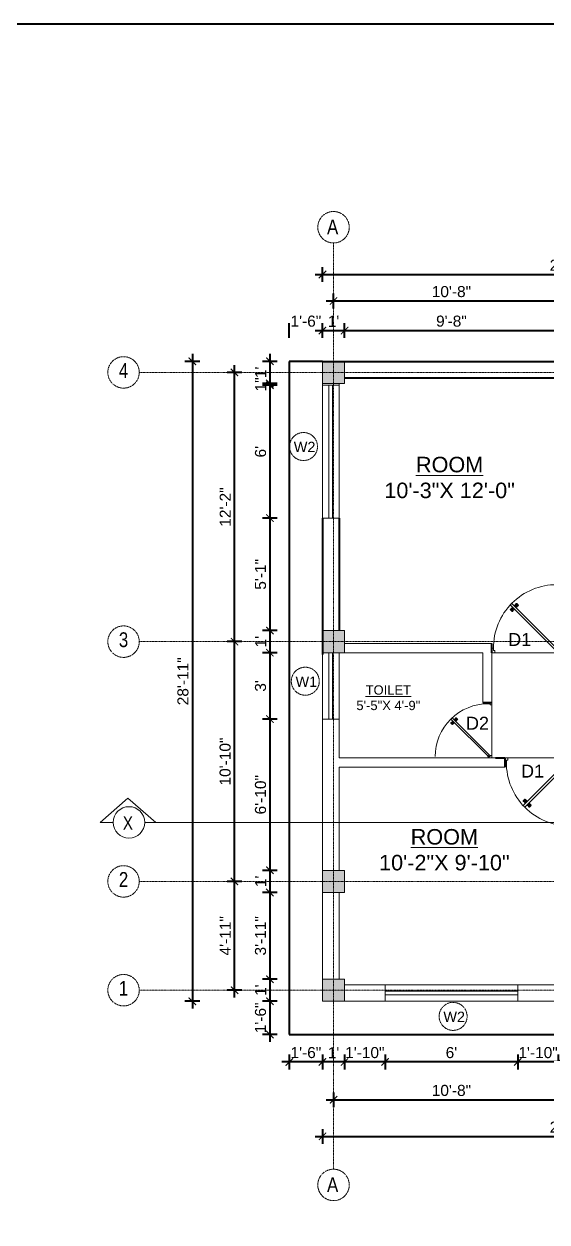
# Model space of a CAD drawing. Header units: inches. Extents: x 141029 to 166402, y -23568 to -18036.
# Drawn here: x 158229 to 158513, y -21863 to -21214 of the extents above; entities that cross this region are included whole.
import ezdxf

# ---------------------------------------------------------------- set-up
doc = ezdxf.new("R2010")
doc.units = ezdxf.units.IN
doc.header["$LTSCALE"] = 0.5
doc.header["$MEASUREMENT"] = 0
doc.header["$PDMODE"] = 66
doc.linetypes.add('CENTER', pattern=[2, 1.25, -0.25, 0.25, -0.25])
for name, color, linetype, lineweight in [('Annotate-Lite.w', 177, 'Continuous', 9), ('Annotations-Bold.w', 177, 'Continuous', 13), ('DOOR & WIN', 1, 'Continuous', 25), ('PUERTAS', 7, 'Continuous', 9), ('TEXT', 220, 'Continuous', 9), ('wall', 1, 'Continuous', 40)]:
    doc.layers.add(name, color=color, linetype=linetype, lineweight=lineweight)
doc.styles.add('ARAIL', font='ARIALN.TTF')
doc.styles.add('DIMTEXT', font='arial.ttf', dxfattribs={"height": 6})
doc.styles.add('gaurav', font='arial.ttf')
doc.styles.get("Standard").update_dxf_attribs({"font": 'arial.ttf'})
doc.dimstyles.new('1 by 96', dxfattribs={"dimtxt": 6, "dimasz": 4, "dimexe": 4, "dimexo": 4, "dimgap": 2, "dimtad": 1, "dimdec": 0, "dimzin": 0, "dimdsep": 46, "dimlunit": 4, "dimtxsty": 'Standard', "dimblk": 'ARCHTICK', "dimcen": 0, "dimdle": 4, "dimadec": 0, "dimazin": 0, "dimtfac": 1, "dimtdec": 0, "dimtix": 1, "dimtofl": 0, "dimtmove": 1, "dimatfit": 3, "dimldrblk": 'ARCHTICK', "dimfxl": 4, "dimfxlon": 1, "dimtolj": 1, "dimtzin": 0, "dimlwd": -1, "dimlwe": -1, "dimarcsym": 0})

# ---------------------------------------------------------------- blocks, each defined once
blk = doc.blocks.new('2ft6in')
at = {"layer": 'PUERTAS', "color": 2}
for p, q in [((0.84, 2.1), (21.02, 22.28)), ((21.71, 21.6), (1.47, 1.37)), ((18.33, 21.76), (18.31, 21.77)), ((21.71, 21.6), (21.02, 22.28)), ((21.18, 18.9), (21.2, 18.89)), ((0, 2), (0, 0)), ((0.6, 2), (0, 2)), ((1.33, 0), (0, 0)), ((0.6, 1.26), (0.6, 2.04)), ((0.67, 1.26), (0.6, 1.26)), ((0.67, 1.26), (0.67, 2.01)), ((0.67, 1), (0.67, 1.26)), ((1.33, 1), (0.67, 1)), ((1.31, 1.53), (0.79, 2.06)), ((1.36, 1.58), (0.81, 2.12)), ((1.36, 1.58), (1.31, 1.53)), ((1.47, 1.37), (1.31, 1.53)), ((1.33, 0), (1.33, 1)), ((28.67, 0), (28.67, 1)), ((28.67, 1), (29.33, 1)), ((28.67, 0), (30, 0)), ((29.33, 1), (29.33, 2)), ((29.33, 2), (30, 2)), ((30, 0), (30, 2))]:
    blk.add_line(p, q, dxfattribs=at)
at = {"layer": 'PUERTAS', "color": 8}
for p, q in [((18.81, 20.78), (18.04, 21.4)), ((18.86, 20.83), (18.08, 21.46)), ((18.95, 20.92), (18.2, 21.58)), ((18.44, 21.9), (18.31, 21.77)), ((19.07, 21.03), (18.34, 21.72)), ((18.44, 21.9), (18.56, 22.02)), ((18.58, 22.01), (18.56, 22.02)), ((19.3, 21.26), (18.61, 22)), ((19.42, 21.38), (18.75, 22.14)), ((19.51, 21.48), (18.88, 22.26)), ((18.91, 20.27), (19.19, 20.69)), ((19.55, 21.53), (18.93, 22.3)), ((19.13, 20.8), (19.03, 20.9)), ((19.15, 20.82), (19.05, 20.92)), ((19.09, 20.44), (19.25, 20.76)), ((19.19, 20.87), (19.1, 20.96)), ((19.25, 20.93), (19.16, 21.02)), ((19.28, 20.63), (19.32, 20.83)), ((19.4, 21.08), (19.31, 21.17)), ((19.47, 21.15), (19.38, 21.24)), ((19.43, 20.78), (19.4, 20.9)), ((19.51, 21.19), (19.42, 21.28)), ((19.55, 20.91), (19.43, 20.94)), ((19.53, 21.21), (19.44, 21.3)), ((19.7, 21.06), (19.51, 21.01)), ((19.89, 21.24), (19.58, 21.08)), ((20.07, 21.42), (19.64, 21.15)), ((19.69, 19.49), (20.12, 19.76)), ((19.87, 19.67), (20.18, 19.83)), ((20.06, 19.85), (20.25, 19.9)), ((20.21, 20), (20.33, 19.97)), ((20.23, 19.7), (20.32, 19.61)), ((20.25, 19.72), (20.34, 19.63)), ((20.29, 19.76), (20.38, 19.67)), ((20.33, 20.13), (20.36, 20.01)), ((20.34, 19.53), (21, 18.77)), ((20.36, 19.83), (20.45, 19.74)), ((20.48, 20.28), (20.44, 20.08)), ((20.46, 19.64), (21.14, 18.91)), ((20.5, 19.98), (20.6, 19.89)), ((20.67, 20.47), (20.51, 20.15)), ((20.85, 20.64), (20.57, 20.22)), ((20.57, 20.04), (20.66, 19.95)), ((20.61, 20.09), (20.7, 19.99)), ((20.63, 20.11), (20.72, 20.01)), ((20.69, 19.87), (21.42, 19.19)), ((20.81, 19.99), (21.56, 19.33)), ((20.9, 20.08), (21.68, 19.45)), ((20.95, 20.13), (21.72, 19.51)), ((20.21, 19.38), (20.83, 18.61)), ((20.25, 19.43), (20.88, 18.65)), ((21.32, 19.01), (21.2, 18.89)), ((21.32, 19.01), (21.44, 19.14)), ((21.43, 19.15), (21.44, 19.14)), ((0, 0), (30, 0))]:
    blk.add_line(p, q, dxfattribs=at)
at = {"layer": 'PUERTAS', "color": 1}
for p, q in [((18.06, 21.44), (18.48, 21.86)), ((18.74, 20.79), (18.06, 21.34)), ((18.08, 21.51), (18.45, 21.88)), ((18.11, 21.49), (18.08, 21.51)), ((18.82, 22.25), (18.45, 21.88)), ((18.9, 22.28), (18.48, 21.86)), ((18.84, 22.23), (18.82, 22.25)), ((18.83, 20.8), (19.18, 21.15)), ((18.84, 20.21), (19.1, 20.6)), ((18.85, 20.11), (18.84, 20.12)), ((18.92, 20.89), (18.93, 20.88)), ((19.54, 21.59), (18.99, 22.27)), ((19.02, 20.88), (19.24, 21.1)), ((19.12, 20.8), (19.03, 20.89)), ((19.1, 20.7), (19.11, 20.69)), ((19.1, 20.6), (19.1, 20.6)), ((19.11, 20.79), (19.33, 21.01)), ((19.54, 21.5), (19.18, 21.15)), ((19.45, 21.31), (19.24, 21.1)), ((19.55, 21.22), (19.33, 21.01)), ((19.45, 21.41), (19.45, 21.41)), ((19.54, 21.22), (19.45, 21.31)), ((19.64, 21.23), (19.64, 21.23)), ((19.64, 19.42), (20.02, 19.67)), ((19.74, 21.24), (19.73, 21.23)), ((20.12, 21.49), (19.74, 21.24)), ((20.02, 19.67), (20.03, 19.68)), ((20.12, 19.68), (20.12, 19.68)), ((20.21, 19.69), (20.43, 19.9)), ((20.22, 21.48), (20.22, 21.49)), ((20.22, 19.41), (20.57, 19.76)), ((20.22, 19.69), (20.31, 19.6)), ((20.31, 19.6), (20.52, 19.81)), ((20.31, 19.5), (20.31, 19.5)), ((20.65, 20.12), (20.43, 19.9)), ((20.74, 20.03), (20.52, 19.81)), ((20.93, 20.11), (20.57, 19.76)), ((20.64, 20.11), (20.73, 20.02)), ((20.66, 20.31), (20.65, 20.31)), ((20.65, 20.21), (20.65, 20.22)), ((20.91, 20.7), (20.66, 20.31)), ((20.84, 20.02), (20.83, 20.03)), ((20.91, 20.8), (20.91, 20.79)), ((21.02, 20.12), (21.7, 19.57)), ((19.53, 19.43), (19.54, 19.42)), ((20.22, 19.32), (20.76, 18.64)), ((20.86, 18.63), (21.28, 19.05)), ((20.91, 18.68), (20.94, 18.66)), ((20.94, 18.66), (21.31, 19.03)), ((21.7, 19.47), (21.28, 19.05)), ((21.67, 19.4), (21.31, 19.03)), ((21.65, 19.42), (21.67, 19.4))]:
    blk.add_line(p, q, dxfattribs=at)
at = {"layer": 'PUERTAS', "color": 2}
for radius in [0.129, 0.0627]:
    blk.add_circle((0.68, 2.14), radius, dxfattribs=at)
at = {"layer": 'PUERTAS', "color": 8}
blk.add_arc((0.68, 2.14), 28.65, 359.72845, 90.03333, dxfattribs=at)
at = {"layer": 'PUERTAS', "color": 1}
for centre, start, end in [((18.78, 20.84), 231.07637, 315), ((18.89, 20.16), 135, 225), ((18.94, 22.23), 38.92363, 135), ((18.97, 20.93), 225, 315), ((19.16, 20.74), 135, 219.74275), ((19.06, 20.65), 315, 39.74275), ((19.4, 21.36), 315, 45), ((19.49, 21.55), 315, 38.92363), ((19.6, 21.18), 50.25725, 135), ((19.68, 21.28), 230.25725, 315), ((20.07, 19.63), 50.25725, 135), ((20.17, 21.44), 45, 135), ((20.16, 19.73), 230.25725, 315), ((20.35, 19.55), 135, 225), ((20.7, 20.26), 135, 219.74275), ((20.6, 20.17), 315, 39.74275), ((20.78, 19.98), 45, 135), ((20.87, 20.75), 315, 45), ((20.98, 20.07), 51.07637, 135), ((21.65, 19.52), 315, 51.07637), ((19.59, 19.47), 225, 315), ((20.27, 19.36), 135, 218.92363), ((20.82, 18.68), 218.92363, 315)]:
    blk.add_arc(centre, 0.0667, start, end, dxfattribs=at)
blk = doc.blocks.new('*U216')
at = {"color": 3}
blk.add_blockref('2ft6in', (0, 0), dxfattribs=at)
blk = doc.blocks.new('3ft')
at = {"layer": 'PUERTAS', "color": 6}
for p, q in [((1.01, 2.52), (25.23, 26.74)), ((26.05, 25.92), (25.23, 26.74)), ((26.05, 25.92), (1.77, 1.64)), ((0, 2.4), (0, 0)), ((0.72, 2.4), (0, 2.4)), ((1.6, 0), (0, 0)), ((0.72, 1.52), (0.72, 2.44)), ((0.8, 1.52), (0.72, 1.52)), ((0.8, 1.52), (0.8, 2.41)), ((0.8, 1.2), (0.8, 1.52)), ((1.6, 1.2), (0.8, 1.2)), ((1.57, 1.84), (0.94, 2.47)), ((1.63, 1.89), (0.97, 2.55)), ((1.63, 1.89), (1.57, 1.84)), ((1.77, 1.64), (1.57, 1.84)), ((1.6, 0), (1.6, 1.2)), ((34.4, 0), (34.4, 1.2)), ((34.4, 1.2), (35.2, 1.2)), ((34.4, 0), (36, 0)), ((35.2, 1.2), (35.2, 2.4)), ((35.2, 2.4), (36, 2.4)), ((36, 0), (36, 2.4))]:
    blk.add_line(p, q, dxfattribs=at)
at = {"layer": 'PUERTAS', "color": 1}
for p, q in [((21.67, 25.73), (22.17, 26.23)), ((21.7, 25.82), (22.14, 26.26)), ((22.58, 26.7), (22.14, 26.26)), ((22.67, 26.73), (22.17, 26.23)), ((22.61, 26.67), (22.58, 26.7)), ((23.45, 25.91), (22.79, 26.73)), ((22.49, 24.95), (21.67, 25.61)), ((21.73, 25.79), (21.7, 25.82)), ((22.6, 24.96), (23.02, 25.38)), ((22.61, 24.25), (22.92, 24.72)), ((22.62, 24.13), (22.61, 24.14)), ((22.7, 25.07), (22.71, 25.06)), ((22.82, 25.06), (23.08, 25.32)), ((22.94, 24.95), (22.83, 25.07)), ((22.92, 24.72), (22.92, 24.72)), ((22.93, 24.94), (23.19, 25.21)), ((22.93, 24.84), (22.93, 24.83)), ((23.44, 25.81), (23.02, 25.38)), ((23.34, 25.58), (23.08, 25.32)), ((23.46, 25.47), (23.19, 25.21)), ((23.33, 25.7), (23.34, 25.69)), ((23.45, 25.46), (23.33, 25.57)), ((23.44, 23.31), (23.45, 23.3)), ((23.56, 23.3), (24.03, 23.61)), ((23.57, 25.47), (23.57, 25.47)), ((24.15, 25.79), (23.68, 25.48)), ((23.68, 25.48), (23.68, 25.48)), ((24.03, 23.61), (24.03, 23.62)), ((24.14, 23.62), (24.14, 23.62)), ((24.25, 23.62), (24.51, 23.89)), ((24.27, 25.78), (24.26, 25.79)), ((24.26, 23.29), (24.69, 23.71)), ((24.26, 23.63), (24.37, 23.52)), ((24.26, 23.18), (24.92, 22.37)), ((24.37, 23.52), (24.63, 23.77)), ((24.37, 23.4), (24.37, 23.4)), ((24.78, 24.15), (24.51, 23.89)), ((24.89, 24.03), (24.63, 23.77)), ((25.11, 24.14), (24.69, 23.71)), ((24.77, 24.14), (24.88, 24.03)), ((24.79, 24.38), (24.78, 24.37)), ((24.78, 24.26), (24.78, 24.26)), ((25.1, 24.84), (24.79, 24.38)), ((25, 24.03), (25, 24.03)), ((25.04, 22.36), (25.54, 22.86)), ((25.09, 24.96), (25.1, 24.95)), ((25.1, 22.42), (25.13, 22.39)), ((25.13, 22.39), (25.57, 22.83)), ((25.22, 24.14), (26.03, 23.48)), ((26.04, 23.37), (25.54, 22.86)), ((26.01, 23.27), (25.57, 22.83)), ((25.98, 23.3), (26.01, 23.27))]:
    blk.add_line(p, q, dxfattribs=at)
at = {"layer": 'PUERTAS', "color": 8}
for p, q in [((22.13, 26.28), (21.98, 26.13)), ((22.88, 25.24), (22.01, 26.06)), ((22.13, 26.28), (22.27, 26.42)), ((22.29, 26.41), (22.27, 26.42)), ((23.16, 25.52), (22.34, 26.39)), ((23.3, 25.66), (22.5, 26.56)), ((23.41, 25.77), (22.65, 26.71)), ((23.46, 25.83), (22.72, 26.75)), ((22.57, 24.94), (21.65, 25.68)), ((22.63, 24.99), (21.69, 25.75)), ((22.74, 25.1), (21.84, 25.9)), ((22.69, 24.32), (23.02, 24.83)), ((22.95, 24.96), (22.84, 25.07)), ((22.98, 24.99), (22.86, 25.1)), ((23.03, 25.04), (22.91, 25.15)), ((22.91, 24.53), (23.1, 24.91)), ((23.11, 25.12), (22.99, 25.23)), ((23.13, 24.76), (23.18, 24.99)), ((23.28, 25.3), (23.17, 25.41)), ((23.36, 25.37), (23.25, 25.49)), ((23.31, 24.94), (23.28, 25.08)), ((23.41, 25.43), (23.3, 25.54)), ((23.46, 25.09), (23.32, 25.13)), ((23.44, 25.45), (23.33, 25.56)), ((23.64, 25.27), (23.41, 25.22)), ((23.87, 25.49), (23.49, 25.3)), ((24.08, 25.71), (23.57, 25.38)), ((23.63, 23.38), (24.14, 23.72)), ((23.84, 23.6), (24.22, 23.79)), ((24.07, 23.82), (24.3, 23.88)), ((24.25, 24), (24.39, 23.97)), ((24.25, 23.26), (24.99, 22.34)), ((24.27, 23.64), (24.38, 23.53)), ((24.3, 23.67), (24.41, 23.56)), ((24.3, 23.32), (25.06, 22.38)), ((24.35, 23.72), (24.46, 23.61)), ((24.4, 24.15), (24.43, 24.01)), ((24.41, 23.43), (25.2, 22.53)), ((24.43, 23.8), (24.54, 23.69)), ((24.58, 24.33), (24.52, 24.1)), ((24.55, 23.57), (25.37, 22.7)), ((24.6, 23.97), (24.72, 23.86)), ((24.8, 24.56), (24.61, 24.18)), ((25.02, 24.77), (24.68, 24.26)), ((24.68, 24.05), (24.79, 23.94)), ((24.73, 24.1), (24.85, 23.99)), ((24.76, 24.13), (24.87, 24.02)), ((24.83, 23.85), (25.7, 23.03)), ((24.97, 23.99), (25.87, 23.2)), ((25.08, 24.1), (26.02, 23.34)), ((25.14, 24.15), (26.06, 23.41)), ((25.58, 22.82), (25.43, 22.67)), ((25.58, 22.82), (25.73, 22.97)), ((25.72, 22.98), (25.73, 22.97)), ((0, 0), (36, 0))]:
    blk.add_line(p, q, dxfattribs=at)
at = {"layer": 'PUERTAS', "color": 2}
for p, q in [((21.99, 26.11), (21.98, 26.13)), ((25.42, 22.68), (25.43, 22.67))]:
    blk.add_line(p, q, dxfattribs=at)
at = {"layer": 'PUERTAS', "color": 6}
for radius in [0.155, 0.0752]:
    blk.add_circle((0.82, 2.56), radius, dxfattribs=at)
blk.add_arc((0.82, 2.56), 34.38, 359.72845, 90.03333, dxfattribs=at)
at = {"layer": 'PUERTAS', "color": 1}
for centre, start, end in [((22.73, 26.68), 38.92363, 135), ((22.54, 25.01), 231.07637, 315), ((22.67, 24.2), 135, 225), ((22.77, 25.12), 225, 315), ((22.99, 24.89), 135, 219.74275), ((22.87, 24.78), 315, 39.74275), ((23.28, 25.63), 315, 45), ((23.39, 25.86), 315, 38.92363), ((23.51, 23.36), 225, 315), ((23.51, 25.41), 50.25725, 135), ((23.62, 25.53), 230.25725, 315), ((24.09, 23.56), 50.25725, 135), ((24.2, 23.68), 230.25725, 315), ((24.2, 25.73), 45, 135), ((24.32, 23.23), 135, 218.92363), ((24.42, 23.46), 135, 225), ((24.84, 24.31), 135, 219.74275), ((24.72, 24.21), 315, 39.74275), ((24.94, 23.98), 45, 135), ((24.98, 22.42), 218.92363, 315), ((25.04, 24.89), 315, 45), ((25.17, 24.08), 51.07637, 135), ((25.98, 23.42), 315, 51.07637)]:
    blk.add_arc(centre, 0.08, start, end, dxfattribs=at)
blk = doc.blocks.new('*U213')
at = {"color": 3, "xscale": -1}
blk.add_blockref('3ft', (42, 0), dxfattribs=at)
blk = doc.blocks.new('_ArchTick')
at = {"color": 0, "linetype": 'ByBlock', "const_width": 0.15}
blk.add_lwpolyline([(-0.5, -0.5), (0.5, 0.5)], dxfattribs=at)
blk = doc.blocks.new('*D422')
at = {"layer": 'Defpoints', "color": 0, "transparency": 16777216}
for p in [(158402.77, -21379.85), (158390.77, -21396.55), (158402.77, -21396.55)]:
    blk.add_point(p, dxfattribs=at)
at = {"layer": 'wall', "color": 0, "transparency": 16777216}
for p, q in [((158386.77, -21379.85), (158406.77, -21379.85)), ((158390.77, -21383.85), (158390.77, -21375.85)), ((158402.77, -21383.85), (158402.77, -21375.85))]:
    blk.add_line(p, q, dxfattribs=at)
at = {"layer": 'wall', "color": 0, "transparency": 16777216, "xscale": 4, "yscale": 4, "zscale": 4, "rotation": 180}
blk.add_blockref('_ArchTick', (158390.77, -21379.85), dxfattribs=at)
at = {"layer": 'wall', "color": 0, "transparency": 16777216, "xscale": 4, "yscale": 4, "zscale": 4}
blk.add_blockref('_ArchTick', (158402.77, -21379.85), dxfattribs=at)
at = {"layer": 'wall', "color": 0, "transparency": 16777216, "insert": (158396.77, -21374.84), "char_height": 6, "attachment_point": 5}
blk.add_mtext("\\A1;1'", dxfattribs=at)
blk = doc.blocks.new('*D423')
at = {"layer": 'Defpoints', "color": 0, "transparency": 16777216}
for p in [(158518.77, -21379.85), (158402.77, -21396.55), (158518.77, -21396.55)]:
    blk.add_point(p, dxfattribs=at)
at = {"layer": 'wall', "color": 0, "transparency": 16777216}
for p, q in [((158398.77, -21379.85), (158522.77, -21379.85)), ((158402.77, -21383.85), (158402.77, -21375.85)), ((158518.77, -21383.85), (158518.77, -21375.85))]:
    blk.add_line(p, q, dxfattribs=at)
at = {"layer": 'wall', "color": 0, "transparency": 16777216, "xscale": 4, "yscale": 4, "zscale": 4, "rotation": 180}
blk.add_blockref('_ArchTick', (158402.77, -21379.85), dxfattribs=at)
at = {"layer": 'wall', "color": 0, "transparency": 16777216, "xscale": 4, "yscale": 4, "zscale": 4}
blk.add_blockref('_ArchTick', (158518.77, -21379.85), dxfattribs=at)
at = {"layer": 'wall', "color": 0, "transparency": 16777216, "insert": (158460.77, -21374.79), "char_height": 6, "attachment_point": 5}
blk.add_mtext('\\A1;9\'-8"', dxfattribs=at)
blk = doc.blocks.new('*D427')
at = {"layer": 'Defpoints', "color": 0, "transparency": 16777216}
for p in [(158524.77, -21363.83), (158396.77, -21396.55), (158524.77, -21396.55)]:
    blk.add_point(p, dxfattribs=at)
at = {"layer": 'wall', "color": 0, "transparency": 16777216}
for p, q in [((158396.77, -21367.83), (158396.77, -21359.83)), ((158524.77, -21367.83), (158524.77, -21359.83)), ((158392.77, -21363.83), (158528.77, -21363.83))]:
    blk.add_line(p, q, dxfattribs=at)
at = {"layer": 'wall', "color": 0, "transparency": 16777216, "xscale": 4, "yscale": 4, "zscale": 4, "rotation": 180}
blk.add_blockref('_ArchTick', (158396.77, -21363.83), dxfattribs=at)
at = {"layer": 'wall', "color": 0, "transparency": 16777216, "xscale": 4, "yscale": 4, "zscale": 4}
blk.add_blockref('_ArchTick', (158524.77, -21363.83), dxfattribs=at)
at = {"layer": 'wall', "color": 0, "transparency": 16777216, "insert": (158460.77, -21358.77), "char_height": 6, "attachment_point": 5}
blk.add_mtext('\\A1;10\'-8"', dxfattribs=at)
blk = doc.blocks.new('*D429')
at = {"layer": 'Defpoints', "color": 0, "transparency": 16777216}
for p in [(158658.77, -21349.45), (158390.77, -21396.55), (158658.77, -21396.55)]:
    blk.add_point(p, dxfattribs=at)
at = {"layer": 'wall', "color": 0, "transparency": 16777216}
for p, q in [((158390.77, -21353.45), (158390.77, -21345.45)), ((158658.77, -21353.45), (158658.77, -21345.45)), ((158386.77, -21349.45), (158662.77, -21349.45))]:
    blk.add_line(p, q, dxfattribs=at)
at = {"layer": 'wall', "color": 0, "transparency": 16777216, "xscale": 4, "yscale": 4, "zscale": 4, "rotation": 180}
blk.add_blockref('_ArchTick', (158390.77, -21349.45), dxfattribs=at)
at = {"layer": 'wall', "color": 0, "transparency": 16777216, "xscale": 4, "yscale": 4, "zscale": 4}
blk.add_blockref('_ArchTick', (158658.77, -21349.45), dxfattribs=at)
at = {"layer": 'wall', "color": 0, "transparency": 16777216, "insert": (158524.77, -21344.43), "char_height": 6, "attachment_point": 5}
blk.add_mtext('\\A1;22\'-4"', dxfattribs=at)
blk = doc.blocks.new('*D430')
at = {"layer": 'Defpoints', "color": 0, "transparency": 16777216}
for p in [(158390.77, -21396.55), (158362.24, -21408.55), (158390.77, -21408.55)]:
    blk.add_point(p, dxfattribs=at)
at = {"layer": 'wall', "color": 0, "transparency": 16777216}
for p, q in [((158362.24, -21392.55), (158362.24, -21412.55)), ((158366.24, -21396.55), (158358.24, -21396.55)), ((158366.24, -21408.55), (158358.24, -21408.55))]:
    blk.add_line(p, q, dxfattribs=at)
at = {"layer": 'wall', "color": 0, "transparency": 16777216, "xscale": 4, "yscale": 4, "zscale": 4}
for p, rotation in [((158362.24, -21396.55), 90), ((158362.24, -21408.55), 270)]:
    blk.add_blockref('_ArchTick', p, dxfattribs=dict(at, rotation=rotation))
at = {"layer": 'wall', "color": 0, "transparency": 16777216, "insert": (158357.22, -21402.55), "char_height": 6, "attachment_point": 5, "rotation": 90}
blk.add_mtext("\\A1;1'", dxfattribs=at)
blk = doc.blocks.new('*D431')
at = {"layer": 'Defpoints', "color": 0, "transparency": 16777216}
for p in [(158343.03, -21678.55), (158390.77, -21678.55), (158390.77, -21737.55)]:
    blk.add_point(p, dxfattribs=at)
at = {"layer": 'wall', "color": 0, "transparency": 16777216}
for p, q in [((158347.03, -21678.55), (158339.03, -21678.55)), ((158343.03, -21741.55), (158343.03, -21674.55)), ((158347.03, -21737.55), (158339.03, -21737.55))]:
    blk.add_line(p, q, dxfattribs=at)
at = {"layer": 'wall', "color": 0, "transparency": 16777216, "xscale": 4, "yscale": 4, "zscale": 4}
for p, rotation in [((158343.03, -21678.55), 90), ((158343.03, -21737.55), 270)]:
    blk.add_blockref('_ArchTick', p, dxfattribs=dict(at, rotation=rotation))
at = {"layer": 'wall', "color": 0, "transparency": 16777216, "insert": (158338.01, -21708.05), "char_height": 6, "attachment_point": 5, "rotation": 90}
blk.add_mtext('\\A1;4\'-11"', dxfattribs=at)
blk = doc.blocks.new('*D432')
at = {"layer": 'Defpoints', "color": 0, "transparency": 16777216}
for p in [(158343.03, -21548.55), (158390.77, -21548.55), (158390.77, -21678.55)]:
    blk.add_point(p, dxfattribs=at)
at = {"layer": 'wall', "color": 0, "transparency": 16777216}
for p, q in [((158347.03, -21548.55), (158339.03, -21548.55)), ((158343.03, -21682.55), (158343.03, -21544.55)), ((158347.03, -21678.55), (158339.03, -21678.55))]:
    blk.add_line(p, q, dxfattribs=at)
at = {"layer": 'wall', "color": 0, "transparency": 16777216, "xscale": 4, "yscale": 4, "zscale": 4}
for p, rotation in [((158343.03, -21548.55), 90), ((158343.03, -21678.55), 270)]:
    blk.add_blockref('_ArchTick', p, dxfattribs=dict(at, rotation=rotation))
at = {"layer": 'wall', "color": 0, "transparency": 16777216, "insert": (158337.96, -21613.55), "char_height": 6, "attachment_point": 5, "rotation": 90}
blk.add_mtext('\\A1;10\'-10"', dxfattribs=at)
blk = doc.blocks.new('*D433')
at = {"layer": 'Defpoints', "color": 0, "transparency": 16777216}
for p in [(158343.03, -21402.55), (158390.77, -21402.55), (158390.77, -21548.55)]:
    blk.add_point(p, dxfattribs=at)
at = {"layer": 'wall', "color": 0, "transparency": 16777216}
for p, q in [((158343.03, -21552.55), (158343.03, -21398.55)), ((158347.03, -21402.55), (158339.03, -21402.55)), ((158347.03, -21548.55), (158339.03, -21548.55))]:
    blk.add_line(p, q, dxfattribs=at)
at = {"layer": 'wall', "color": 0, "transparency": 16777216, "xscale": 4, "yscale": 4, "zscale": 4}
for p, rotation in [((158343.03, -21402.55), 90), ((158343.03, -21548.55), 270)]:
    blk.add_blockref('_ArchTick', p, dxfattribs=dict(at, rotation=rotation))
at = {"layer": 'wall', "color": 0, "transparency": 16777216, "insert": (158338.01, -21475.55), "char_height": 6, "attachment_point": 5, "rotation": 90}
blk.add_mtext('\\A1;12\'-2"', dxfattribs=at)
blk = doc.blocks.new('*D434')
at = {"layer": 'Defpoints', "color": 0, "transparency": 16777216}
for p in [(158390.77, -21396.55), (158320.15, -21743.55), (158390.77, -21743.55)]:
    blk.add_point(p, dxfattribs=at)
at = {"layer": 'wall', "color": 0, "transparency": 16777216}
for p, q in [((158320.15, -21392.55), (158320.15, -21747.55)), ((158324.15, -21396.55), (158316.15, -21396.55)), ((158324.15, -21743.55), (158316.15, -21743.55))]:
    blk.add_line(p, q, dxfattribs=at)
at = {"layer": 'wall', "color": 0, "transparency": 16777216, "xscale": 4, "yscale": 4, "zscale": 4}
for p, rotation in [((158320.15, -21396.55), 90), ((158320.15, -21743.55), 270)]:
    blk.add_blockref('_ArchTick', p, dxfattribs=dict(at, rotation=rotation))
at = {"layer": 'wall', "color": 0, "transparency": 16777216, "insert": (158315.08, -21570.05), "char_height": 6, "attachment_point": 5, "rotation": 90}
blk.add_mtext('\\A1;28\'-11"', dxfattribs=at)
blk = doc.blocks.new('*D419')
at = {"layer": 'Defpoints', "color": 0, "transparency": 16777216}
for p in [(158396.77, -21743.55), (158524.77, -21743.55), (158524.77, -21796.98)]:
    blk.add_point(p, dxfattribs=at)
at = {"layer": 'wall', "color": 0, "transparency": 16777216}
for p, q in [((158396.77, -21792.98), (158396.77, -21800.98)), ((158524.77, -21792.98), (158524.77, -21800.98)), ((158392.77, -21796.98), (158528.77, -21796.98))]:
    blk.add_line(p, q, dxfattribs=at)
at = {"layer": 'wall', "color": 0, "transparency": 16777216, "xscale": 4, "yscale": 4, "zscale": 4, "rotation": 180}
blk.add_blockref('_ArchTick', (158396.77, -21796.98), dxfattribs=at)
at = {"layer": 'wall', "color": 0, "transparency": 16777216, "xscale": 4, "yscale": 4, "zscale": 4}
blk.add_blockref('_ArchTick', (158524.77, -21796.98), dxfattribs=at)
at = {"layer": 'wall', "color": 0, "transparency": 16777216, "insert": (158460.77, -21791.91), "char_height": 6, "attachment_point": 5}
blk.add_mtext('\\A1;10\'-8"', dxfattribs=at)
blk = doc.blocks.new('*D421')
at = {"layer": 'Defpoints', "color": 0, "transparency": 16777216}
for p in [(158658.77, -21684.55), (158390.77, -21743.55), (158658.77, -21816.81)]:
    blk.add_point(p, dxfattribs=at)
at = {"layer": 'wall', "color": 0, "transparency": 16777216}
for p, q in [((158390.77, -21812.81), (158390.77, -21820.81)), ((158658.77, -21812.81), (158658.77, -21820.81)), ((158386.77, -21816.81), (158662.77, -21816.81))]:
    blk.add_line(p, q, dxfattribs=at)
at = {"layer": 'wall', "color": 0, "transparency": 16777216, "xscale": 4, "yscale": 4, "zscale": 4, "rotation": 180}
blk.add_blockref('_ArchTick', (158390.77, -21816.81), dxfattribs=at)
at = {"layer": 'wall', "color": 0, "transparency": 16777216, "xscale": 4, "yscale": 4, "zscale": 4}
blk.add_blockref('_ArchTick', (158658.77, -21816.81), dxfattribs=at)
at = {"layer": 'wall', "color": 0, "transparency": 16777216, "insert": (158524.77, -21811.79), "char_height": 6, "attachment_point": 5}
blk.add_mtext('\\A1;22\'-4"', dxfattribs=at)
blk = doc.blocks.new('*D550')
at = {"layer": 'Defpoints', "color": 0, "transparency": 16777216}
for p in [(158372.77, -21379.85), (158372.77, -21396.55), (158390.77, -21396.55)]:
    blk.add_point(p, dxfattribs=at)
at = {"layer": 'wall', "color": 0, "transparency": 16777216}
for p, q in [((158372.77, -21383.85), (158372.77, -21375.85)), ((158390.77, -21383.85), (158390.77, -21375.85))]:
    blk.add_line(p, q, dxfattribs=at)
at = {"layer": 'wall', "color": 0, "transparency": 16777216, "insert": (158381.77, -21374.79), "char_height": 6, "attachment_point": 5}
blk.add_mtext('\\A1;1\'-6"', dxfattribs=at)
blk = doc.blocks.new('*D558')
at = {"layer": 'Defpoints', "color": 0, "transparency": 16777216}
for p in [(158362.24, -21409.55), (158390.77, -21408.55), (158390.77, -21409.55)]:
    blk.add_point(p, dxfattribs=at)
at = {"layer": 'wall', "color": 0, "transparency": 16777216}
for p, q in [((158366.24, -21408.55), (158358.24, -21408.55)), ((158366.24, -21409.55), (158358.24, -21409.55))]:
    blk.add_line(p, q, dxfattribs=at)
at = {"layer": 'wall', "color": 0, "transparency": 16777216, "insert": (158357.22, -21409.05), "char_height": 6, "attachment_point": 5, "rotation": 90}
blk.add_mtext('\\A1;1"', dxfattribs=at)
blk = doc.blocks.new('*D559')
at = {"layer": 'Defpoints', "color": 0, "transparency": 16777216}
for p in [(158390.77, -21409.55), (158362.24, -21481.55), (158390.77, -21481.55)]:
    blk.add_point(p, dxfattribs=at)
at = {"layer": 'wall', "color": 0, "transparency": 16777216}
for p, q in [((158362.24, -21405.55), (158362.24, -21485.55)), ((158366.24, -21409.55), (158358.24, -21409.55)), ((158366.24, -21481.55), (158358.24, -21481.55))]:
    blk.add_line(p, q, dxfattribs=at)
at = {"layer": 'wall', "color": 0, "transparency": 16777216, "xscale": 4, "yscale": 4, "zscale": 4}
for p, rotation in [((158362.24, -21409.55), 90), ((158362.24, -21481.55), 270)]:
    blk.add_blockref('_ArchTick', p, dxfattribs=dict(at, rotation=rotation))
at = {"layer": 'wall', "color": 0, "transparency": 16777216, "insert": (158357.17, -21445.55), "char_height": 6, "attachment_point": 5, "rotation": 90}
blk.add_mtext("\\A1;6'", dxfattribs=at)
blk = doc.blocks.new('*D560')
at = {"layer": 'Defpoints', "color": 0, "transparency": 16777216}
for p in [(158390.77, -21481.55), (158362.24, -21542.55), (158390.77, -21542.55)]:
    blk.add_point(p, dxfattribs=at)
at = {"layer": 'wall', "color": 0, "transparency": 16777216}
for p, q in [((158366.24, -21481.55), (158358.24, -21481.55)), ((158362.24, -21477.55), (158362.24, -21546.55)), ((158366.24, -21542.55), (158358.24, -21542.55))]:
    blk.add_line(p, q, dxfattribs=at)
at = {"layer": 'wall', "color": 0, "transparency": 16777216, "xscale": 4, "yscale": 4, "zscale": 4}
for p, rotation in [((158362.24, -21481.55), 90), ((158362.24, -21542.55), 270)]:
    blk.add_blockref('_ArchTick', p, dxfattribs=dict(at, rotation=rotation))
at = {"layer": 'wall', "color": 0, "transparency": 16777216, "insert": (158357.17, -21512.05), "char_height": 6, "attachment_point": 5, "rotation": 90}
blk.add_mtext('\\A1;5\'-1"', dxfattribs=at)
blk = doc.blocks.new('*D561')
at = {"layer": 'Defpoints', "color": 0, "transparency": 16777216}
for p in [(158390.77, -21542.55), (158362.24, -21554.55), (158390.77, -21554.55)]:
    blk.add_point(p, dxfattribs=at)
at = {"layer": 'wall', "color": 0, "transparency": 16777216}
for p, q in [((158362.24, -21538.55), (158362.24, -21558.55)), ((158366.24, -21542.55), (158358.24, -21542.55)), ((158366.24, -21554.55), (158358.24, -21554.55))]:
    blk.add_line(p, q, dxfattribs=at)
at = {"layer": 'wall', "color": 0, "transparency": 16777216, "xscale": 4, "yscale": 4, "zscale": 4}
for p, rotation in [((158362.24, -21542.55), 90), ((158362.24, -21554.55), 270)]:
    blk.add_blockref('_ArchTick', p, dxfattribs=dict(at, rotation=rotation))
at = {"layer": 'wall', "color": 0, "transparency": 16777216, "insert": (158357.22, -21548.55), "char_height": 6, "attachment_point": 5, "rotation": 90}
blk.add_mtext("\\A1;1'", dxfattribs=at)
blk = doc.blocks.new('*D562')
at = {"layer": 'Defpoints', "color": 0, "transparency": 16777216}
for p in [(158390.77, -21554.55), (158362.24, -21590.55), (158390.77, -21590.55)]:
    blk.add_point(p, dxfattribs=at)
at = {"layer": 'wall', "color": 0, "transparency": 16777216}
for p, q in [((158366.24, -21554.55), (158358.24, -21554.55)), ((158362.24, -21550.55), (158362.24, -21594.55)), ((158366.24, -21590.55), (158358.24, -21590.55))]:
    blk.add_line(p, q, dxfattribs=at)
at = {"layer": 'wall', "color": 0, "transparency": 16777216, "xscale": 4, "yscale": 4, "zscale": 4}
for p, rotation in [((158362.24, -21554.55), 90), ((158362.24, -21590.55), 270)]:
    blk.add_blockref('_ArchTick', p, dxfattribs=dict(at, rotation=rotation))
at = {"layer": 'wall', "color": 0, "transparency": 16777216, "insert": (158357.17, -21572.55), "char_height": 6, "attachment_point": 5, "rotation": 90}
blk.add_mtext("\\A1;3'", dxfattribs=at)
blk = doc.blocks.new('*D563')
at = {"layer": 'Defpoints', "color": 0, "transparency": 16777216}
for p in [(158390.77, -21590.55), (158362.24, -21672.55), (158390.77, -21672.55)]:
    blk.add_point(p, dxfattribs=at)
at = {"layer": 'wall', "color": 0, "transparency": 16777216}
for p, q in [((158362.24, -21586.55), (158362.24, -21676.55)), ((158366.24, -21590.55), (158358.24, -21590.55)), ((158366.24, -21672.55), (158358.24, -21672.55))]:
    blk.add_line(p, q, dxfattribs=at)
at = {"layer": 'wall', "color": 0, "transparency": 16777216, "xscale": 4, "yscale": 4, "zscale": 4}
for p, rotation in [((158362.24, -21590.55), 90), ((158362.24, -21672.55), 270)]:
    blk.add_blockref('_ArchTick', p, dxfattribs=dict(at, rotation=rotation))
at = {"layer": 'wall', "color": 0, "transparency": 16777216, "insert": (158357.17, -21631.55), "char_height": 6, "attachment_point": 5, "rotation": 90}
blk.add_mtext('\\A1;6\'-10"', dxfattribs=at)
blk = doc.blocks.new('*D564')
at = {"layer": 'Defpoints', "color": 0, "transparency": 16777216}
for p in [(158390.77, -21672.55), (158362.24, -21684.55), (158390.77, -21684.55)]:
    blk.add_point(p, dxfattribs=at)
at = {"layer": 'wall', "color": 0, "transparency": 16777216}
for p, q in [((158362.24, -21668.55), (158362.24, -21688.55)), ((158366.24, -21672.55), (158358.24, -21672.55)), ((158366.24, -21684.55), (158358.24, -21684.55))]:
    blk.add_line(p, q, dxfattribs=at)
at = {"layer": 'wall', "color": 0, "transparency": 16777216, "xscale": 4, "yscale": 4, "zscale": 4}
for p, rotation in [((158362.24, -21672.55), 90), ((158362.24, -21684.55), 270)]:
    blk.add_blockref('_ArchTick', p, dxfattribs=dict(at, rotation=rotation))
at = {"layer": 'wall', "color": 0, "transparency": 16777216, "insert": (158357.22, -21678.55), "char_height": 6, "attachment_point": 5, "rotation": 90}
blk.add_mtext("\\A1;1'", dxfattribs=at)
blk = doc.blocks.new('*D565')
at = {"layer": 'Defpoints', "color": 0, "transparency": 16777216}
for p in [(158390.77, -21684.55), (158362.24, -21731.55), (158390.77, -21731.55)]:
    blk.add_point(p, dxfattribs=at)
at = {"layer": 'wall', "color": 0, "transparency": 16777216}
for p, q in [((158366.24, -21684.55), (158358.24, -21684.55)), ((158362.24, -21680.55), (158362.24, -21735.55)), ((158366.24, -21731.55), (158358.24, -21731.55))]:
    blk.add_line(p, q, dxfattribs=at)
at = {"layer": 'wall', "color": 0, "transparency": 16777216, "xscale": 4, "yscale": 4, "zscale": 4}
for p, rotation in [((158362.24, -21684.55), 90), ((158362.24, -21731.55), 270)]:
    blk.add_blockref('_ArchTick', p, dxfattribs=dict(at, rotation=rotation))
at = {"layer": 'wall', "color": 0, "transparency": 16777216, "insert": (158357.17, -21708.05), "char_height": 6, "attachment_point": 5, "rotation": 90}
blk.add_mtext('\\A1;3\'-11"', dxfattribs=at)
blk = doc.blocks.new('*D566')
at = {"layer": 'Defpoints', "color": 0, "transparency": 16777216}
for p in [(158390.77, -21731.55), (158362.24, -21743.55), (158390.77, -21743.55)]:
    blk.add_point(p, dxfattribs=at)
at = {"layer": 'wall', "color": 0, "transparency": 16777216}
for p, q in [((158362.24, -21727.55), (158362.24, -21747.55)), ((158366.24, -21731.55), (158358.24, -21731.55)), ((158366.24, -21743.55), (158358.24, -21743.55))]:
    blk.add_line(p, q, dxfattribs=at)
at = {"layer": 'wall', "color": 0, "transparency": 16777216, "xscale": 4, "yscale": 4, "zscale": 4}
for p, rotation in [((158362.24, -21731.55), 90), ((158362.24, -21743.55), 270)]:
    blk.add_blockref('_ArchTick', p, dxfattribs=dict(at, rotation=rotation))
at = {"layer": 'wall', "color": 0, "transparency": 16777216, "insert": (158357.22, -21737.55), "char_height": 6, "attachment_point": 5, "rotation": 90}
blk.add_mtext("\\A1;1'", dxfattribs=at)
blk = doc.blocks.new('*D567')
at = {"layer": 'Defpoints', "color": 0, "transparency": 16777216}
for p in [(158390.77, -21743.55), (158362.24, -21761.55), (158372.77, -21761.55)]:
    blk.add_point(p, dxfattribs=at)
at = {"layer": 'wall', "color": 0, "transparency": 16777216}
for p, q in [((158366.24, -21743.55), (158358.24, -21743.55)), ((158362.24, -21739.55), (158362.24, -21765.55)), ((158366.24, -21761.55), (158358.24, -21761.55))]:
    blk.add_line(p, q, dxfattribs=at)
at = {"layer": 'wall', "color": 0, "transparency": 16777216, "xscale": 4, "yscale": 4, "zscale": 4}
for p, rotation in [((158362.24, -21743.55), 90), ((158362.24, -21761.55), 270)]:
    blk.add_blockref('_ArchTick', p, dxfattribs=dict(at, rotation=rotation))
at = {"layer": 'wall', "color": 0, "transparency": 16777216, "insert": (158357.17, -21752.55), "char_height": 6, "attachment_point": 5, "rotation": 90}
blk.add_mtext('\\A1;1\'-6"', dxfattribs=at)
blk = doc.blocks.new('*D577')
at = {"layer": 'Defpoints', "color": 0, "transparency": 16777216}
for p in [(158496.77, -21743.55), (158518.77, -21743.55), (158496.77, -21776.46)]:
    blk.add_point(p, dxfattribs=at)
at = {"layer": 'wall', "color": 0, "transparency": 16777216}
for p, q in [((158496.77, -21772.46), (158496.77, -21780.46)), ((158518.77, -21772.46), (158518.77, -21780.46)), ((158522.77, -21776.46), (158492.77, -21776.46))]:
    blk.add_line(p, q, dxfattribs=at)
at = {"layer": 'wall', "color": 0, "transparency": 16777216, "xscale": 4, "yscale": 4, "zscale": 4, "rotation": 180}
blk.add_blockref('_ArchTick', (158496.77, -21776.46), dxfattribs=at)
at = {"layer": 'wall', "color": 0, "transparency": 16777216, "xscale": 4, "yscale": 4, "zscale": 4}
blk.add_blockref('_ArchTick', (158518.77, -21776.46), dxfattribs=at)
at = {"layer": 'wall', "color": 0, "transparency": 16777216, "insert": (158507.77, -21771.4), "char_height": 6, "attachment_point": 5}
blk.add_mtext('\\A1;1\'-10"', dxfattribs=at)
blk = doc.blocks.new('*D578')
at = {"layer": 'Defpoints', "color": 0, "transparency": 16777216}
for p in [(158424.77, -21743.55), (158496.77, -21743.55), (158424.77, -21776.46)]:
    blk.add_point(p, dxfattribs=at)
at = {"layer": 'wall', "color": 0, "transparency": 16777216}
for p, q in [((158424.77, -21772.46), (158424.77, -21780.46)), ((158496.77, -21772.46), (158496.77, -21780.46)), ((158500.77, -21776.46), (158420.77, -21776.46))]:
    blk.add_line(p, q, dxfattribs=at)
at = {"layer": 'wall', "color": 0, "transparency": 16777216, "xscale": 4, "yscale": 4, "zscale": 4, "rotation": 180}
blk.add_blockref('_ArchTick', (158424.77, -21776.46), dxfattribs=at)
at = {"layer": 'wall', "color": 0, "transparency": 16777216, "xscale": 4, "yscale": 4, "zscale": 4}
blk.add_blockref('_ArchTick', (158496.77, -21776.46), dxfattribs=at)
at = {"layer": 'wall', "color": 0, "transparency": 16777216, "insert": (158460.77, -21771.4), "char_height": 6, "attachment_point": 5}
blk.add_mtext("\\A1;6'", dxfattribs=at)
blk = doc.blocks.new('*D579')
at = {"layer": 'Defpoints', "color": 0, "transparency": 16777216}
for p in [(158402.77, -21743.55), (158424.77, -21743.55), (158402.77, -21776.46)]:
    blk.add_point(p, dxfattribs=at)
at = {"layer": 'wall', "color": 0, "transparency": 16777216}
for p, q in [((158402.77, -21772.46), (158402.77, -21780.46)), ((158424.77, -21772.46), (158424.77, -21780.46)), ((158428.77, -21776.46), (158398.77, -21776.46))]:
    blk.add_line(p, q, dxfattribs=at)
at = {"layer": 'wall', "color": 0, "transparency": 16777216, "xscale": 4, "yscale": 4, "zscale": 4, "rotation": 180}
blk.add_blockref('_ArchTick', (158402.77, -21776.46), dxfattribs=at)
at = {"layer": 'wall', "color": 0, "transparency": 16777216, "xscale": 4, "yscale": 4, "zscale": 4}
blk.add_blockref('_ArchTick', (158424.77, -21776.46), dxfattribs=at)
at = {"layer": 'wall', "color": 0, "transparency": 16777216, "insert": (158413.77, -21771.4), "char_height": 6, "attachment_point": 5}
blk.add_mtext('\\A1;1\'-10"', dxfattribs=at)
blk = doc.blocks.new('*D580')
at = {"layer": 'Defpoints', "color": 0, "transparency": 16777216}
for p in [(158390.77, -21743.55), (158402.77, -21743.55), (158390.77, -21776.46)]:
    blk.add_point(p, dxfattribs=at)
at = {"layer": 'wall', "color": 0, "transparency": 16777216}
for p, q in [((158390.77, -21772.46), (158390.77, -21780.46)), ((158402.77, -21772.46), (158402.77, -21780.46)), ((158406.77, -21776.46), (158386.77, -21776.46))]:
    blk.add_line(p, q, dxfattribs=at)
at = {"layer": 'wall', "color": 0, "transparency": 16777216, "xscale": 4, "yscale": 4, "zscale": 4, "rotation": 180}
blk.add_blockref('_ArchTick', (158390.77, -21776.46), dxfattribs=at)
at = {"layer": 'wall', "color": 0, "transparency": 16777216, "xscale": 4, "yscale": 4, "zscale": 4}
blk.add_blockref('_ArchTick', (158402.77, -21776.46), dxfattribs=at)
at = {"layer": 'wall', "color": 0, "transparency": 16777216, "insert": (158396.77, -21771.45), "char_height": 6, "attachment_point": 5}
blk.add_mtext("\\A1;1'", dxfattribs=at)
blk = doc.blocks.new('*D581')
at = {"layer": 'Defpoints', "color": 0, "transparency": 16777216}
for p in [(158390.77, -21743.55), (158372.77, -21761.55), (158372.77, -21776.46)]:
    blk.add_point(p, dxfattribs=at)
at = {"layer": 'wall', "color": 0, "transparency": 16777216}
for p, q in [((158372.77, -21772.46), (158372.77, -21780.46)), ((158390.77, -21772.46), (158390.77, -21780.46)), ((158394.77, -21776.46), (158368.77, -21776.46))]:
    blk.add_line(p, q, dxfattribs=at)
at = {"layer": 'wall', "color": 0, "transparency": 16777216, "xscale": 4, "yscale": 4, "zscale": 4, "rotation": 180}
blk.add_blockref('_ArchTick', (158372.77, -21776.46), dxfattribs=at)
at = {"layer": 'wall', "color": 0, "transparency": 16777216, "xscale": 4, "yscale": 4, "zscale": 4}
blk.add_blockref('_ArchTick', (158390.77, -21776.46), dxfattribs=at)
at = {"layer": 'wall', "color": 0, "transparency": 16777216, "insert": (158381.77, -21771.4), "char_height": 6, "attachment_point": 5}
blk.add_mtext('\\A1;1\'-6"', dxfattribs=at)

msp = doc.modelspace()

# ---------------------------------------------------------------- hatches: boundary and pattern name
at = {"layer": 'wall'}
for points in [[(158402.77, -21396.55), (158390.77, -21396.55), (158390.77, -21408.55), (158402.77, -21408.55)], [(158402.77, -21542.55), (158390.77, -21542.55), (158390.77, -21554.55), (158402.77, -21554.55)], [(158402.77, -21672.55), (158390.77, -21672.55), (158390.77, -21684.55), (158402.77, -21684.55)], [(158402.77, -21731.55), (158390.77, -21731.55), (158390.77, -21743.55), (158402.77, -21743.55)]]:
    msp.add_hatch(color=256, dxfattribs=at).paths.add_polyline_path(points)

# ---------------------------------------------------------------- linework, layer by layer
at = {"layer": 'Annotate-Lite.w'}
for p, q in [((158390.77, -21396.55), (158390.77, -21408.55)), ((158399.77, -21408.55), (158399.77, -21409.55)), ((158482.77, -21554.55), (158482.77, -21554.55)), ((158489.77, -21611.55), (158489.77, -21611.55))]:
    msp.add_line(p, q, dxfattribs=at)
at = {"layer": 'Annotate-Lite.w', "color": 3}
for p, q in [((158390.77, -21408.55), (158390.77, -21481.55)), ((158390.77, -21409.55), (158399.77, -21409.55)), ((158394.27, -21481.55), (158394.27, -21409.55)), ((158396.27, -21481.55), (158396.27, -21409.55)), ((158399.77, -21481.55), (158399.77, -21409.55)), ((158390.77, -21481.55), (158399.77, -21481.55)), ((158390.77, -21554.55), (158390.77, -21590.55)), ((158394.27, -21590.55), (158394.27, -21554.55)), ((158396.27, -21590.55), (158396.27, -21554.55)), ((158399.77, -21590.55), (158399.77, -21554.55)), ((158390.77, -21590.55), (158399.77, -21590.55)), ((158424.77, -21743.55), (158424.77, -21734.55)), ((158424.77, -21734.55), (158496.77, -21734.55)), ((158496.77, -21743.55), (158496.77, -21734.55)), ((158424.77, -21738.05), (158496.77, -21738.05)), ((158424.77, -21740.05), (158496.77, -21740.05)), ((158424.77, -21743.55), (158496.77, -21743.55))]:
    msp.add_line(p, q, dxfattribs=at)
at = {"layer": 'Annotate-Lite.w', "color": 1}
for p, q in [((158482.77, -21549.55), (158402.77, -21549.55)), ((158477.77, -21554.55), (158402.77, -21554.55)), ((158477.77, -21554.55), (158477.77, -21581.55)), ((158482.77, -21554.55), (158482.77, -21581.55)), ((158390.77, -21590.55), (158390.77, -21743.55)), ((158399.77, -21590.55), (158399.77, -21611.55)), ((158484.77, -21611.55), (158399.77, -21611.55)), ((158399.77, -21616.55), (158399.77, -21672.55)), ((158489.77, -21616.55), (158399.77, -21616.55)), ((158399.77, -21684.55), (158399.77, -21731.55)), ((158402.77, -21734.55), (158424.77, -21734.55)), ((158496.77, -21734.55), (158518.77, -21734.55)), ((158390.77, -21743.55), (158424.77, -21743.55)), ((158496.77, -21743.55), (158518.77, -21743.55))]:
    msp.add_line(p, q, dxfattribs=at)
at = {"layer": 'Annotate-Lite.w'}
for points in [[(158390.77, -21396.55), (158402.77, -21396.55), (158402.77, -21408.55), (158390.77, -21408.55)], [(158390.77, -21542.55), (158402.77, -21542.55), (158402.77, -21554.55), (158390.77, -21554.55)], [(158390.77, -21672.55), (158402.77, -21672.55), (158402.77, -21684.55), (158390.77, -21684.55)], [(158390.77, -21731.55), (158402.77, -21731.55), (158402.77, -21743.55), (158390.77, -21743.55)]]:
    msp.add_lwpolyline(points, close=True, dxfattribs=at)
at = {"layer": 'Annotations-Bold.w', "color": 0, "linetype": 'CENTER', "ltscale": 0.3}
for p, q in [((158396.77, -21332.36), (158396.77, -21834.6)), ((158755.77, -21402.55), (158291.34, -21402.55)), ((158755.77, -21548.55), (158291.34, -21548.55)), ((158755.77, -21678.55), (158291.34, -21678.55)), ((158755.77, -21737.55), (158291.34, -21737.55))]:
    msp.add_line(p, q, dxfattribs=at)
for centre, radius in [((158396.77, -21323.83), 8.53), ((158282.81, -21402.55), 8.53), ((158380.49, -21442.75), 7.6), ((158282.81, -21548.55), 8.53), ((158381.44, -21570), 7.6), ((158282.81, -21678.55), 8.53), ((158282.81, -21737.55), 8.53), ((158461.68, -21751.74), 7.6), ((158396.77, -21843.13), 8.53)]:
    msp.add_circle(centre, radius, dxfattribs=at)
at = {"layer": 'TEXT'}
for points in [[(158277.21, -21646.56), (158270.07, -21646.56), (158285.21, -21633.48), (158300.35, -21646.56)], [(158563.58, -21646.56), (158294.28, -21646.56)]]:
    msp.add_lwpolyline(points, dxfattribs=at)
msp.add_circle((158285.74, -21646.56), 8.53, dxfattribs=at)
at = {"layer": 'wall'}
for p, q in [((158372.77, -21396.55), (158372.77, -21761.55)), ((158390.77, -21396.55), (158372.77, -21396.55)), ((158390.77, -21396.55), (158658.77, -21396.55)), ((158402.77, -21405.55), (158518.77, -21405.55)), ((158390.77, -21481.55), (158390.77, -21555.55)), ((158399.77, -21481.55), (158399.77, -21542.55)), ((158482.77, -21554.55), (158482.77, -21549.55)), ((158477.77, -21581.55), (158482.77, -21581.55)), ((158484.77, -21611.55), (158489.77, -21611.55)), ((158489.77, -21611.55), (158489.77, -21616.55)), ((158372.77, -21761.55), (158518.77, -21761.55))]:
    msp.add_line(p, q, dxfattribs=at)
msp.add_lwpolyline([(156229.71, -21213.61), (160362.18, -21213.61), (160362.18, -22372.45), (156229.71, -22372.45)], close=True, dxfattribs=at)

# ---------------------------------------------------------------- block references
at = {"layer": 'DOOR & WIN'}
msp.add_blockref('*U213', (158476.77, -21554.55), dxfattribs=at)
at = {"layer": 'DOOR & WIN', "rotation": 90}
msp.add_blockref('*U216', (158482.77, -21611.55), dxfattribs=at)
at = {"layer": 'DOOR & WIN', "xscale": -1, "rotation": 180}
msp.add_blockref('*U213', (158483.77, -21611.55), dxfattribs=at)

# ---------------------------------------------------------------- texts
at = {"layer": 'Annotations-Bold.w', "color": 0, "linetype": 'CENTER', "ltscale": 0.3, "attachment_point": 1}
for s, width, insert, char_height, style in [('A', 6.5393, (158393.23, -21319.69), 8, 'ARAIL'), ('4', 6.5393, (158280.26, -21397.5), 8, 'ARAIL'), ('W2', 8, (158375.21, -21440.19), 5.6, 'gaurav'), ('3', 6.5393, (158280.26, -21543.5), 8, 'ARAIL'), ('W1', 8, (158376.16, -21567.45), 5.6, 'gaurav'), ('2', 6.5393, (158280.26, -21673.5), 8, 'ARAIL'), ('1', 6.5393, (158280.26, -21732.5), 8, 'ARAIL'), ('W2', 8, (158456.4, -21749.18), 5.6, 'gaurav'), ('A', 6.5393, (158393.23, -21839), 8, 'ARAIL')]:
    msp.add_mtext_dynamic_manual_height_columns(s, width=width, gutter_width=100, heights=[0], dxfattribs=dict(at, insert=insert, char_height=char_height, style=style))
at = {"layer": 'Annotations-Bold.w', "color": 0, "linetype": 'CENTER', "ltscale": 0.3, "attachment_point": 2, "style": 'gaurav'}
for s, insert, char_height, width in [('{\\LROOM\\P}10\'-3"X 12\'-0"', (158459.77, -21448.32), 8.4, 77.2712), ('{\\LTOILET\\P}5\'-5"X 4\'-9"', (158426.52, -21572.23), 5.04, 46.3627), ('{\\LROOM\\P}10\'-2"X 9\'-10"', (158456.92, -21650.16), 8.4, 77.2712)]:
    msp.add_mtext(s, dxfattribs=dict(at, insert=insert, char_height=char_height, width=width))
at = {"layer": 'TEXT', "style": 'DIMTEXT'}
for s, p in [('D1', (158491.54, -21550.88)), ('D2', (158468.66, -21596.27)), ('D1', (158498.54, -21622.24))]:
    msp.add_text(s, height=7, dxfattribs=at).set_placement(p)
at = {"layer": 'TEXT', "insert": (158282.42, -21650.51), "char_height": 7.2, "attachment_point": 7, "style": 'ARAIL'}
msp.add_mtext_dynamic_manual_height_columns('X', width=125.4648, gutter_width=90, heights=[0], dxfattribs=at)

# ---------------------------------------------------------------- dimensions: what is measured, and where the dimension line sits
at = {"layer": 'wall'}
for base, p1, p2, picture, middle in [((158658.77, -21349.45), (158390.77, -21396.55), (158658.77, -21396.55), '*D429', (158524.77, -21344.43)), ((158524.77, -21363.83), (158396.77, -21396.55), (158524.77, -21396.55), '*D427', (158460.77, -21358.77)), ((158372.77, -21379.85), (158390.77, -21396.55), (158372.77, -21396.55), '*D550', (158381.77, -21374.79)), ((158402.77, -21379.85), (158390.77, -21396.55), (158402.77, -21396.55), '*D422', (158396.77, -21374.84)), ((158518.77, -21379.85), (158402.77, -21396.55), (158518.77, -21396.55), '*D423', (158460.77, -21374.79)), ((158658.77, -21816.81), (158390.77, -21743.55), (158658.77, -21684.55), '*D421', (158524.77, -21811.79)), ((158390.77, -21776.46), (158402.77, -21743.55), (158390.77, -21743.55), '*D580', (158396.77, -21771.45)), ((158524.77, -21796.98), (158396.77, -21743.55), (158524.77, -21743.55), '*D419', (158460.77, -21791.91)), ((158424.77, -21776.46), (158496.77, -21743.55), (158424.77, -21743.55), '*D578', (158460.77, -21771.4))]:
    dim = msp.add_linear_dim(base=base, p1=p1, p2=p2, dimstyle='1 by 96', dxfattribs=at)
    dim.commit()
    dim.dimension.update_dxf_attribs({"geometry": picture, "text_midpoint": middle})
for base, p1, p2, picture, middle in [((158320.15, -21743.55), (158390.77, -21396.55), (158390.77, -21743.55), '*D434', (158315.08, -21570.05)), ((158362.24, -21408.55), (158390.77, -21396.55), (158390.77, -21408.55), '*D430', (158357.22, -21402.55)), ((158343.03, -21402.55), (158390.77, -21548.55), (158390.77, -21402.55), '*D433', (158338.01, -21475.55)), ((158362.24, -21481.55), (158390.77, -21409.55), (158390.77, -21481.55), '*D559', (158357.17, -21445.55)), ((158362.24, -21409.55), (158390.77, -21408.55), (158390.77, -21409.55), '*D558', (158357.22, -21409.05)), ((158362.24, -21542.55), (158390.77, -21481.55), (158390.77, -21542.55), '*D560', (158357.17, -21512.05)), ((158362.24, -21554.55), (158390.77, -21542.55), (158390.77, -21554.55), '*D561', (158357.22, -21548.55)), ((158343.03, -21548.55), (158390.77, -21678.55), (158390.77, -21548.55), '*D432', (158337.96, -21613.55)), ((158362.24, -21590.55), (158390.77, -21554.55), (158390.77, -21590.55), '*D562', (158357.17, -21572.55)), ((158362.24, -21672.55), (158390.77, -21590.55), (158390.77, -21672.55), '*D563', (158357.17, -21631.55)), ((158362.24, -21684.55), (158390.77, -21672.55), (158390.77, -21684.55), '*D564', (158357.22, -21678.55)), ((158343.03, -21678.55), (158390.77, -21737.55), (158390.77, -21678.55), '*D431', (158338.01, -21708.05)), ((158362.24, -21731.55), (158390.77, -21684.55), (158390.77, -21731.55), '*D565', (158357.17, -21708.05)), ((158362.24, -21743.55), (158390.77, -21731.55), (158390.77, -21743.55), '*D566', (158357.22, -21737.55))]:
    dim = msp.add_linear_dim(base=base, p1=p1, p2=p2, angle=90, dimstyle='1 by 96', dxfattribs=at)
    dim.commit()
    dim.dimension.update_dxf_attribs({"geometry": picture, "text_midpoint": middle})
dim = msp.add_linear_dim(base=(158362.24, -21761.55), p1=(158390.77, -21743.55), p2=(158372.77, -21761.55), angle=90, dimstyle='1 by 96', dxfattribs=at)
dim.commit()
dim.dimension.update_dxf_attribs({"geometry": '*D567', "text_midpoint": (158362.24, -21752.55), "dimtype": 160})
for base, p1, p2, picture, middle in [((158372.77, -21776.46), (158390.77, -21743.55), (158372.77, -21761.55), '*D581', (158381.77, -21776.46)), ((158402.77, -21776.46), (158424.77, -21743.55), (158402.77, -21743.55), '*D579', (158413.77, -21776.46)), ((158496.77, -21776.46), (158518.77, -21743.55), (158496.77, -21743.55), '*D577', (158507.77, -21776.46))]:
    dim = msp.add_linear_dim(base=base, p1=p1, p2=p2, dimstyle='1 by 96', dxfattribs=at)
    dim.commit()
    dim.dimension.update_dxf_attribs({"geometry": picture, "text_midpoint": middle, "dimtype": 160})

doc.saveas('drawing.dxf')
